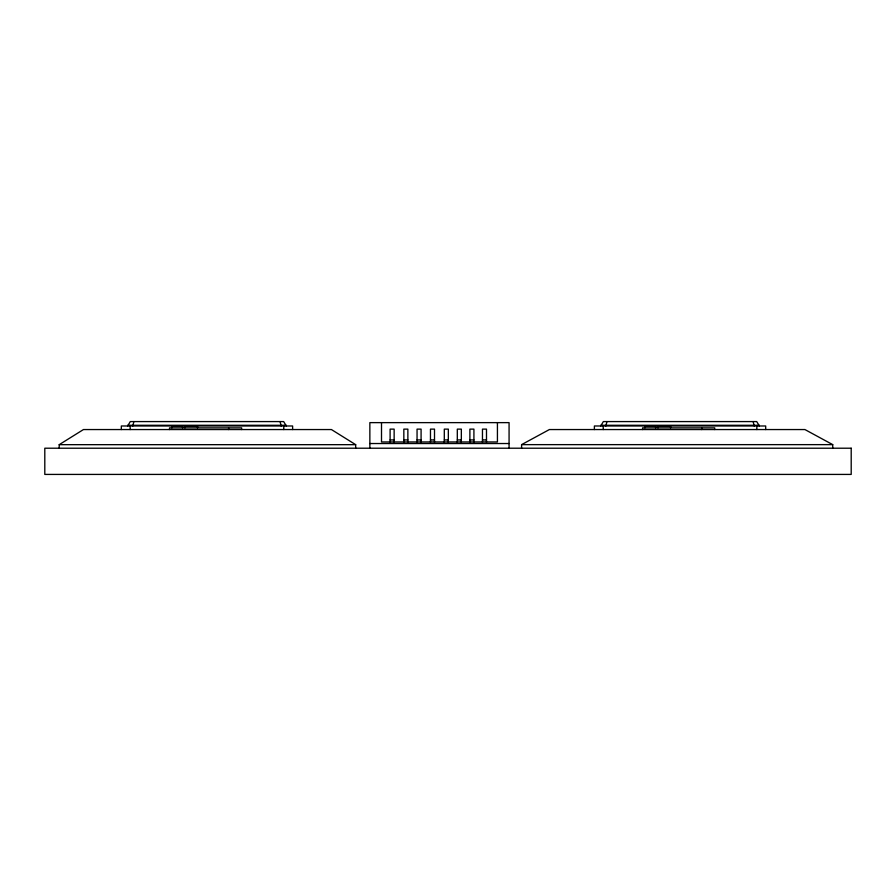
<?xml version="1.0" encoding="UTF-8"?>
<svg xmlns="http://www.w3.org/2000/svg" width="896" height="896" viewBox="0 0 896 896"><rect width="100%" height="100%" fill="white"/><g stroke="black" fill="none" stroke-linecap="round" stroke-linejoin="round"><path stroke-width="1.34" d="M133.874 421.579L132.787 425.981M606.939 421.579L605.853 425.981M127.669 425.981L130.29 421.579L283.662 421.579L286.283 425.981M600.734 425.981L603.355 421.579L756.728 421.579L759.349 425.981M59.203 448.213L59.203 444.674L83.451 429.554L331.43 429.554L355.678 444.674L355.678 448.213M521.584 448.213L521.584 444.64L549.382 429.554L804.922 429.554L832.731 444.64L832.731 448.213M127.669 425.286L286.283 425.286M600.734 425.286L759.349 425.286M390.107 439.925L394.139 439.925M403.838 439.925L407.87 439.925M417.054 439.925L421.086 439.925M430.472 439.925L434.504 439.925M444.304 439.925L448.336 439.925M457.307 439.925L461.339 439.925M469.885 439.925L473.917 439.925M482.462 439.925L486.494 439.925M369.858 443.531L509.074 443.531M59.203 444.674L355.678 444.674M521.584 444.64L832.731 444.64M753.144 421.579L754.23 425.981M280.078 421.579L281.165 425.981M765.688 429.554L765.688 425.981L594.384 425.981L594.384 429.554M756.851 425.981L756.851 429.554M714.706 429.554L714.706 427.874L642.578 427.874L642.578 429.554M701.68 427.874L701.68 429.554M670.578 427.874L670.578 425.779L658.022 425.779L658.022 427.874M655.614 427.874L655.614 425.779L644.93 425.779L644.93 427.874M603.221 425.981L603.221 429.554M509.074 448.213L509.074 422.632L369.858 422.632L369.858 448.213M497.426 422.632L497.426 441.952L381.506 441.952L381.506 422.632M486.494 442.288L486.494 429.128L482.462 429.128L482.462 442.288M473.917 442.288L473.917 429.128L469.885 429.128L469.885 442.288M461.339 442.288L461.339 429.128L457.307 429.128L457.307 442.288M448.336 442.288L448.336 429.128L444.304 429.128L444.304 442.288M434.504 442.288L434.504 429.128L430.472 429.128L430.472 442.288M421.086 442.288L421.086 429.128L417.054 429.128L417.054 442.288M407.87 442.288L407.87 429.128L403.838 429.128L403.838 442.288M394.139 442.288L394.139 429.128L390.107 429.128L390.107 442.288M292.622 429.554L292.622 425.981L121.33 425.981L121.33 429.554M283.786 425.981L283.786 429.554M241.64 429.554L241.64 427.874L169.512 427.874L169.512 429.554M228.614 427.874L228.614 429.554M197.512 427.874L197.512 425.779L184.957 425.779L184.957 427.874M182.549 427.874L182.549 425.779L171.864 425.779L171.864 427.874M130.166 425.981L130.166 429.554M851.2 448.213L44.8 448.213L44.8 474.421L851.2 474.421L851.2 448.213"/></g></svg>
